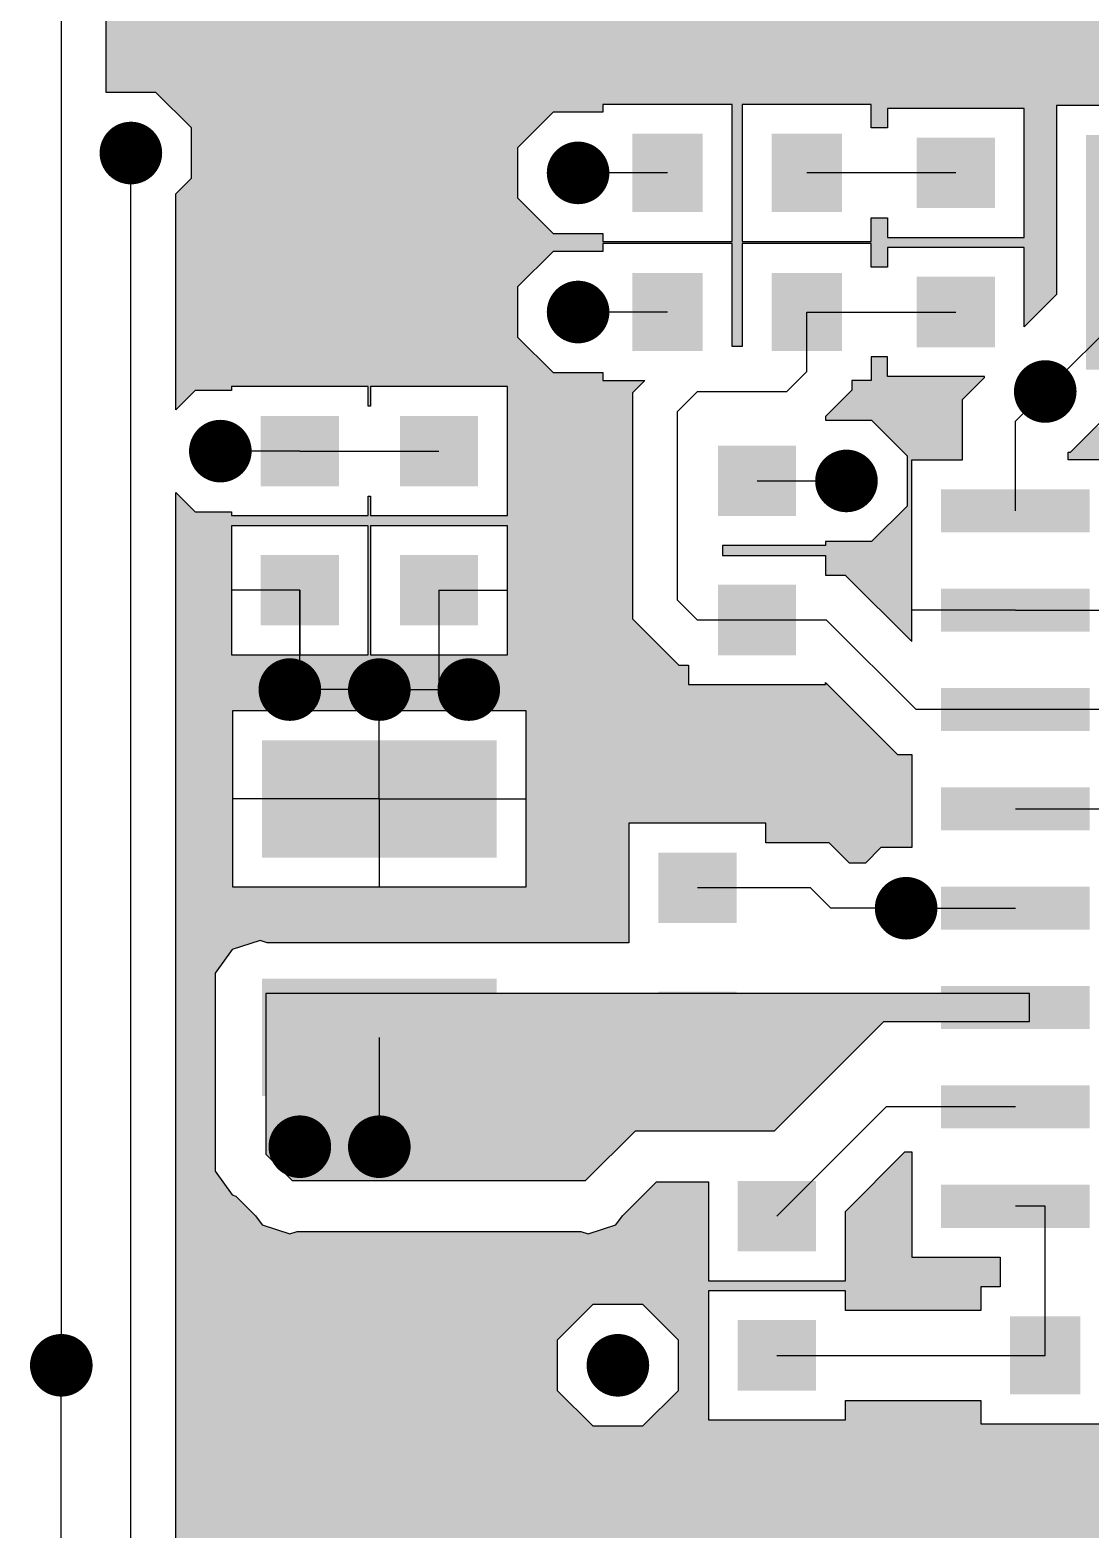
# Model space of a CAD drawing. Extents: x 295 to 953, y 10 to 290.
# Drawn here: x 587.59 to 609.94, y 120.1 to 151.72 of the extents above; entities that cross this region are included whole.
import ezdxf

# ---------------------------------------------------------------- set-up
doc = ezdxf.new("R2010")
doc.units = 0
doc.header["$LTSCALE"] = 5
doc.header["$MEASUREMENT"] = 0
doc.layers.get('0').update_dxf_attribs({"linetype": 'CONTINUOUS', "lineweight": 25})
doc.layers.add('L1-TOP_GBR', color=7, linetype='CONTINUOUS')

msp = doc.modelspace()

# ---------------------------------------------------------------- linework, layer by layer
at = {"const_width": 0.66}
for points in [[(589.387, 149.122, 1), (590.047, 149.122, 1)], [(598.816, 148.703, 1), (599.476, 148.703, 1)], [(598.816, 145.769, 1), (599.476, 145.769, 1)], [(608.665, 144.093, 1), (609.325, 144.093, 1)], [(591.273, 142.836, 1), (591.933, 142.836, 1)], [(604.474, 142.207, 1), (605.134, 142.207, 1)], [(592.739, 137.807, 1), (593.399, 137.807, 1)], [(594.625, 137.807, 1), (595.285, 137.807, 1)], [(596.511, 137.807, 1), (597.171, 137.807, 1)], [(605.732, 133.196, 1), (606.392, 133.196, 1)], [(592.949, 128.167, 1), (593.609, 128.167, 1)], [(594.625, 128.167, 1), (595.285, 128.167, 1)], [(587.92, 123.557, 1), (588.58, 123.557, 1)], [(599.655, 123.557, 1), (600.315, 123.557, 1)]]:
    msp.add_lwpolyline(points, format="xyb", close=True, dxfattribs=at)
for points in [[(601.775, 149.528), (601.775, 147.878), (600.29, 149.528), (600.29, 147.878)], [(604.709, 149.528), (604.709, 147.878), (603.224, 149.528), (603.224, 147.878)], [(607.934, 149.446), (607.934, 147.961), (606.284, 149.446), (606.284, 147.961)], [(612.328, 149.502), (612.328, 144.552), (609.853, 149.502), (609.853, 144.552)], [(601.775, 146.595), (601.775, 144.945), (600.29, 146.595), (600.29, 144.945)], [(604.709, 146.595), (604.709, 144.945), (603.224, 146.595), (603.224, 144.945)], [(607.934, 146.512), (607.934, 145.027), (606.284, 146.512), (606.284, 145.027)], [(594.104, 143.578), (594.104, 142.093), (592.454, 143.578), (592.454, 142.093)], [(597.038, 143.578), (597.038, 142.093), (595.388, 143.578), (595.388, 142.093)], [(603.743, 142.95), (603.743, 141.465), (602.093, 142.95), (602.093, 141.465)], [(609.934, 142.032), (609.934, 141.125), (606.799, 142.032), (606.799, 141.125)], [(594.104, 140.645), (594.104, 139.16), (592.454, 140.645), (592.454, 139.16)], [(597.038, 140.645), (597.038, 139.16), (595.388, 140.645), (595.388, 139.16)], [(603.743, 140.016), (603.743, 138.531), (602.093, 140.016), (602.093, 138.531)], [(609.934, 139.937), (609.934, 139.029), (606.799, 139.937), (606.799, 139.029)], [(609.934, 137.841), (609.934, 136.934), (606.799, 137.841), (606.799, 136.934)], [(597.43, 136.739), (597.43, 134.264), (592.48, 136.739), (592.48, 134.264)], [(609.934, 135.746), (609.934, 134.838), (606.799, 135.746), (606.799, 134.838)], [(602.486, 134.371), (602.486, 132.886), (600.836, 134.371), (600.836, 132.886)], [(609.934, 133.65), (609.934, 132.743), (606.799, 133.65), (606.799, 132.743)], [(597.43, 131.71), (597.43, 129.235), (592.48, 131.71), (592.48, 129.235)], [(609.934, 131.555), (609.934, 130.647), (606.799, 131.555), (606.799, 130.647)], [(602.486, 131.438), (602.486, 129.953), (600.836, 131.438), (600.836, 129.953)], [(609.934, 129.459), (609.934, 128.552), (606.799, 129.459), (606.799, 128.552)], [(604.162, 127.443), (604.162, 125.958), (602.512, 127.443), (602.512, 125.958)], [(609.934, 127.364), (609.934, 126.456), (606.799, 127.364), (606.799, 126.456)], [(609.738, 124.592), (609.738, 122.942), (608.253, 124.592), (608.253, 122.942)], [(604.162, 124.509), (604.162, 123.024), (602.512, 124.509), (602.512, 123.024)]]:
    msp.add_solid(points)
at = {"layer": 'L1-TOP_GBR'}
for p, q in [((588.25, 156.666), (588.25, 123.557)), ((589.199, 150.401), (589.199, 155.585)), ((590.246, 150.401), (589.199, 150.401)), ((590.995, 149.652), (590.246, 150.401)), ((598.617, 149.982), (597.868, 149.233)), ((599.671, 149.982), (598.617, 149.982)), ((599.671, 150.147), (599.671, 149.982)), ((602.394, 150.147), (599.671, 150.147)), ((602.394, 147.259), (602.394, 150.147)), ((602.605, 150.147), (602.605, 147.259)), ((605.327, 150.147), (602.605, 150.147)), ((605.327, 149.652), (605.327, 150.147)), ((605.666, 150.064), (605.666, 149.652)), ((608.553, 150.064), (605.666, 150.064)), ((608.553, 147.342), (608.553, 150.064)), ((609.234, 150.121), (609.234, 146.141)), ((612.947, 150.121), (609.234, 150.121)), ((590.995, 148.593), (590.995, 149.652)), ((605.666, 149.652), (605.327, 149.652)), ((597.868, 149.233), (597.868, 148.174)), ((589.717, 117.69), (589.717, 149.122)), ((590.665, 148.263), (590.995, 148.593)), ((601.032, 148.703), (599.146, 148.703)), ((607.109, 148.703), (603.966, 148.703)), ((590.665, 143.707), (590.665, 148.263)), ((597.868, 148.174), (598.617, 147.424)), ((605.327, 147.754), (605.666, 147.754)), ((605.327, 147.259), (605.327, 147.754)), ((605.666, 147.754), (605.666, 147.342)), ((598.617, 147.424), (599.671, 147.424)), ((599.671, 147.424), (599.671, 147.259)), ((605.666, 147.342), (608.553, 147.342)), ((598.617, 147.048), (597.868, 146.299)), ((599.671, 147.048), (598.617, 147.048)), ((599.671, 147.259), (602.394, 147.259)), ((599.671, 147.213), (599.671, 147.048)), ((602.394, 147.213), (599.671, 147.213)), ((602.394, 145.042), (602.394, 147.213)), ((602.605, 147.259), (605.327, 147.259)), ((602.605, 147.213), (602.605, 145.042)), ((605.327, 147.213), (602.605, 147.213)), ((605.327, 146.718), (605.327, 147.213)), ((605.666, 147.131), (605.666, 146.718)), ((608.553, 147.131), (605.666, 147.131)), ((608.553, 145.459), (608.553, 147.131)), ((605.666, 146.718), (605.327, 146.718)), ((597.868, 146.299), (597.868, 145.24)), ((609.234, 146.141), (608.553, 145.459)), ((608.995, 144.093), (611.091, 146.189)), ((601.032, 145.769), (599.146, 145.769)), ((603.966, 145.769), (607.109, 145.769)), ((603.966, 144.512), (603.966, 145.769)), ((597.868, 145.24), (598.617, 144.491)), ((602.605, 145.042), (602.394, 145.042)), ((605.327, 144.821), (605.327, 144.326)), ((605.666, 144.821), (605.327, 144.821)), ((605.666, 144.408), (605.666, 144.821)), ((598.617, 144.491), (599.671, 144.491)), ((599.671, 144.491), (599.671, 144.326)), ((603.966, 144.512), (603.547, 144.093)), ((591.835, 144.197), (591.835, 144.115)), ((594.723, 144.197), (591.835, 144.197)), ((594.723, 143.785), (594.723, 144.197)), ((594.769, 144.197), (594.769, 143.785)), ((597.656, 144.197), (594.769, 144.197)), ((597.656, 141.475), (597.656, 144.197)), ((599.671, 144.326), (600.552, 144.326)), ((600.552, 144.326), (600.293, 144.067)), ((604.915, 144.326), (604.915, 144.119)), ((605.327, 144.326), (604.915, 144.326)), ((607.716, 144.408), (605.666, 144.408)), ((607.253, 143.926), (607.716, 144.39)), ((607.716, 144.39), (607.716, 144.408)), ((591.073, 144.115), (590.665, 143.707)), ((591.835, 144.115), (591.073, 144.115)), ((600.293, 144.067), (600.293, 139.3)), ((601.661, 144.093), (601.242, 143.674)), ((601.661, 144.093), (603.547, 144.093)), ((604.915, 144.119), (604.362, 143.567)), ((607.253, 142.651), (607.253, 143.926)), ((608.995, 144.093), (608.367, 143.464)), ((609.525, 142.814), (610.644, 143.933)), ((594.769, 143.785), (594.723, 143.785)), ((601.242, 139.693), (601.242, 143.674)), ((604.362, 143.567), (604.362, 143.486)), ((604.362, 143.486), (605.334, 143.486)), ((605.334, 143.486), (606.083, 142.737)), ((608.367, 141.578), (608.367, 143.464)), ((593.279, 142.836), (591.603, 142.836)), ((593.279, 142.836), (596.213, 142.836)), ((606.083, 142.737), (606.083, 141.678)), ((606.18, 142.651), (607.253, 142.651)), ((606.18, 138.82), (606.18, 142.651)), ((609.48, 142.814), (609.525, 142.814)), ((609.48, 142.651), (609.48, 142.814)), ((610.553, 142.651), (609.48, 142.651)), ((590.665, 141.965), (591.073, 141.557)), ((590.665, 118.549), (590.665, 141.965)), ((602.918, 142.207), (604.804, 142.207)), ((594.723, 141.887), (594.769, 141.887)), ((594.723, 141.475), (594.723, 141.887)), ((594.769, 141.887), (594.769, 141.475)), ((606.083, 141.678), (605.334, 140.928)), ((591.073, 141.557), (591.835, 141.557)), ((591.835, 141.557), (591.835, 141.475)), ((591.835, 141.475), (594.723, 141.475)), ((594.769, 141.475), (597.656, 141.475)), ((591.835, 141.263), (591.835, 138.541)), ((594.723, 141.263), (591.835, 141.263)), ((594.723, 138.541), (594.723, 141.263)), ((594.769, 141.263), (594.769, 138.541)), ((597.656, 141.263), (594.769, 141.263)), ((597.656, 138.541), (597.656, 141.263)), ((602.191, 140.846), (602.191, 140.635)), ((604.362, 140.846), (602.191, 140.846)), ((604.362, 140.928), (604.362, 140.846)), ((605.334, 140.928), (604.362, 140.928)), ((602.191, 140.635), (604.362, 140.635)), ((604.362, 140.635), (604.362, 140.222)), ((604.362, 140.222), (604.778, 140.222)), ((604.778, 140.222), (606.18, 138.82)), ((593.279, 139.902), (591.835, 139.902)), ((593.279, 139.902), (593.279, 138.541)), ((593.279, 137.807), (593.279, 139.902)), ((596.213, 139.902), (596.213, 138.541)), ((596.213, 139.902), (597.656, 139.902)), ((596.213, 139.902), (596.213, 137.807)), ((601.242, 139.693), (601.661, 139.273)), ((608.367, 139.483), (606.18, 139.483)), ((608.367, 139.483), (606.18, 139.483)), ((608.367, 139.483), (610.553, 139.483)), ((608.367, 139.483), (610.553, 139.483)), ((608.367, 139.483), (611.51, 139.483)), ((600.293, 139.3), (601.268, 138.325)), ((602.918, 139.273), (601.661, 139.273)), ((604.385, 139.273), (602.918, 139.273)), ((604.385, 139.273), (606.271, 137.387)), ((591.835, 138.541), (594.723, 138.541)), ((594.769, 138.541), (597.656, 138.541)), ((601.268, 138.325), (601.475, 138.325)), ((601.475, 138.325), (601.475, 137.912)), ((601.475, 137.912), (604.362, 137.912)), ((604.362, 137.955), (605.878, 136.439)), ((604.362, 137.912), (604.362, 137.955)), ((593.279, 137.807), (593.069, 137.807)), ((594.955, 137.807), (593.279, 137.807)), ((594.955, 137.807), (596.213, 137.807)), ((594.955, 135.502), (594.955, 137.807)), ((596.841, 137.807), (596.213, 137.807)), ((591.862, 137.358), (591.862, 133.645)), ((598.049, 137.358), (591.862, 137.358)), ((594.955, 135.502), (594.955, 137.358)), ((598.049, 133.645), (598.049, 137.358)), ((608.367, 137.387), (606.271, 137.387)), ((613.186, 137.387), (608.367, 137.387)), ((605.878, 136.439), (606.18, 136.439)), ((606.18, 136.439), (606.18, 134.475)), ((594.955, 135.502), (591.862, 135.502)), ((594.955, 135.502), (594.955, 133.645)), ((594.955, 135.502), (598.049, 135.502)), ((600.217, 134.99), (600.217, 132.469)), ((603.105, 134.99), (600.217, 134.99)), ((603.105, 134.578), (603.105, 134.99)), ((608.367, 135.292), (611.51, 135.292)), ((604.438, 134.578), (603.105, 134.578)), ((604.87, 134.145), (604.438, 134.578)), ((605.532, 134.475), (605.202, 134.145)), ((606.18, 134.475), (605.532, 134.475)), ((605.202, 134.145), (604.87, 134.145)), ((591.862, 133.645), (598.049, 133.645)), ((604.045, 133.629), (601.661, 133.629)), ((604.045, 133.629), (604.478, 133.196)), ((606.062, 133.196), (604.478, 133.196)), ((606.062, 133.196), (608.367, 133.196)), ((592.441, 132.518), (591.855, 132.327)), ((592.591, 132.469), (592.441, 132.518)), ((600.217, 132.469), (592.591, 132.469)), ((591.855, 132.327), (591.492, 131.829)), ((591.492, 131.829), (591.492, 127.649)), ((592.565, 131.396), (592.565, 128.009)), ((608.662, 131.396), (592.565, 131.396)), ((608.662, 130.806), (608.662, 131.396)), ((603.286, 128.501), (605.591, 130.806)), ((605.591, 130.806), (608.662, 130.806)), ((594.955, 130.472), (594.955, 128.167)), ((603.337, 126.7), (605.642, 129.006)), ((608.367, 129.006), (605.642, 129.006)), ((599.305, 127.453), (600.353, 128.501)), ((600.353, 128.501), (603.286, 128.501)), ((604.781, 126.803), (606.035, 128.057)), ((606.035, 128.057), (606.18, 128.057)), ((606.18, 128.057), (606.18, 125.838)), ((592.565, 128.009), (593.121, 127.453)), ((591.492, 127.649), (591.855, 127.151)), ((593.121, 127.453), (599.305, 127.453)), ((600.08, 126.71), (600.796, 127.428)), ((600.796, 127.428), (601.894, 127.428)), ((601.894, 127.428), (601.894, 125.339)), ((591.855, 127.151), (591.931, 127.126)), ((591.931, 127.126), (592.347, 126.71)), ((604.781, 125.339), (604.781, 126.803)), ((608.995, 126.91), (608.367, 126.91)), ((608.995, 123.767), (608.995, 126.91)), ((592.347, 126.71), (592.484, 126.522)), ((592.484, 126.522), (593.069, 126.331)), ((599.356, 126.331), (599.942, 126.522)), ((599.942, 126.522), (600.08, 126.71)), ((593.069, 126.331), (593.22, 126.38)), ((593.22, 126.38), (599.206, 126.38)), ((599.206, 126.38), (599.356, 126.331)), ((606.18, 125.838), (608.047, 125.838)), ((608.047, 125.838), (608.047, 125.21)), ((601.894, 125.339), (604.781, 125.339)), ((607.634, 125.21), (607.634, 124.716)), ((608.047, 125.21), (607.634, 125.21)), ((601.894, 125.128), (601.894, 122.406)), ((604.781, 125.128), (601.894, 125.128)), ((604.781, 124.716), (604.781, 125.128)), ((599.455, 124.836), (598.706, 124.087)), ((600.514, 124.836), (599.455, 124.836)), ((601.263, 124.087), (600.514, 124.836)), ((607.634, 124.716), (604.781, 124.716)), ((598.706, 124.087), (598.706, 123.028)), ((601.263, 123.028), (601.263, 124.087)), ((603.337, 123.767), (608.995, 123.767)), ((588.25, 113.875), (588.25, 123.557)), ((598.706, 123.028), (599.455, 122.278)), ((600.514, 122.278), (601.263, 123.028)), ((604.781, 122.818), (607.634, 122.818)), ((604.781, 122.406), (604.781, 122.818)), ((607.634, 122.818), (607.634, 122.323)), ((601.894, 122.406), (604.781, 122.406)), ((599.455, 122.278), (600.514, 122.278)), ((607.634, 122.323), (610.357, 122.323))]:
    msp.add_line(p, q, dxfattribs=at)
for points in [[(589.199, 150.401), (589.199, 152.035), (650.376, 150.401), (650.376, 152.035)], [(590.5, 150.147), (590.246, 150.401), (650.376, 150.147), (650.376, 150.401)], [(590.665, 149.982), (590.5, 150.147), (599.671, 149.982), (599.671, 150.147)], [(590.5, 150.147), (590.5, 150.147), (599.671, 150.147), (602.394, 150.147)], [(590.995, 149.652), (590.665, 149.982), (598.287, 149.652), (598.617, 149.982)], [(590.665, 149.982), (590.665, 149.982), (598.617, 149.982), (599.671, 149.982)], [(602.394, 147.259), (602.394, 150.147), (602.605, 147.259), (602.605, 150.147)], [(602.394, 150.147), (602.394, 150.147), (602.605, 150.147), (605.327, 150.147)], [(605.327, 150.121), (605.327, 150.147), (650.376, 150.121), (650.376, 150.147)], [(605.327, 150.064), (605.327, 150.121), (609.234, 150.064), (609.234, 150.121)], [(605.327, 150.121), (605.327, 150.121), (609.234, 150.121), (612.947, 150.121)], [(605.327, 149.652), (605.327, 150.064), (605.666, 149.652), (605.666, 150.064)], [(605.327, 150.064), (605.327, 150.064), (605.666, 150.064), (608.553, 150.064)], [(608.553, 147.342), (608.553, 150.064), (609.234, 147.342), (609.234, 150.064)], [(590.995, 149.233), (590.995, 149.652), (597.868, 149.233), (598.287, 149.652)], [(590.995, 148.593), (590.995, 149.233), (597.868, 148.593), (597.868, 149.233)], [(590.665, 148.263), (590.995, 148.593), (597.868, 148.263), (597.868, 148.593)], [(590.665, 148.174), (590.665, 148.263), (597.868, 148.174), (597.868, 148.263)], [(590.665, 147.424), (590.665, 148.174), (598.617, 147.424), (597.868, 148.174)], [(605.327, 147.342), (605.327, 147.754), (605.666, 147.342), (605.666, 147.754)], [(605.327, 147.754), (605.327, 147.754), (605.666, 147.754), (605.327, 147.754)], [(590.665, 147.259), (590.665, 147.424), (599.671, 147.259), (599.671, 147.424)], [(590.665, 147.424), (590.665, 147.424), (599.671, 147.424), (598.617, 147.424)], [(605.327, 147.259), (605.327, 147.342), (609.234, 147.259), (609.234, 147.342)], [(590.665, 147.213), (590.665, 147.259), (609.234, 147.213), (609.234, 147.259)], [(590.665, 147.048), (590.665, 147.213), (599.671, 147.048), (599.671, 147.213)], [(590.665, 147.213), (590.665, 147.213), (599.671, 147.213), (602.394, 147.213)], [(590.665, 146.299), (590.665, 147.048), (597.868, 146.299), (598.617, 147.048)], [(590.665, 147.048), (590.665, 147.048), (598.617, 147.048), (599.671, 147.048)], [(602.394, 145.042), (602.394, 147.213), (602.605, 145.042), (602.605, 147.213)], [(602.394, 147.213), (602.394, 147.213), (602.605, 147.213), (605.327, 147.213)], [(605.327, 147.131), (605.327, 147.213), (609.234, 147.131), (609.234, 147.213)], [(605.327, 146.718), (605.327, 147.131), (605.666, 146.718), (605.666, 147.131)], [(605.327, 147.131), (605.327, 147.131), (605.666, 147.131), (608.553, 147.131)], [(608.553, 146.141), (608.553, 147.131), (609.234, 146.141), (609.234, 147.131)], [(590.665, 145.24), (590.665, 146.299), (597.868, 145.24), (597.868, 146.299)], [(608.553, 145.459), (608.553, 146.141), (608.553, 145.459), (609.234, 146.141)], [(590.665, 145.058), (590.665, 145.24), (598.049, 145.058), (597.868, 145.24)], [(590.665, 144.491), (590.665, 145.058), (598.617, 144.491), (598.049, 145.058)], [(605.327, 144.408), (605.327, 144.821), (605.666, 144.408), (605.666, 144.821)], [(605.327, 144.821), (605.327, 144.821), (605.666, 144.821), (605.327, 144.821)], [(590.665, 144.326), (590.665, 144.491), (599.671, 144.326), (599.671, 144.491)], [(590.665, 144.491), (590.665, 144.491), (599.671, 144.491), (598.617, 144.491)], [(590.665, 144.197), (590.665, 144.326), (600.424, 144.197), (600.552, 144.326)], [(590.665, 144.326), (590.665, 144.326), (600.552, 144.326), (599.671, 144.326)], [(590.665, 144.115), (590.665, 144.197), (591.835, 144.115), (591.835, 144.197)], [(590.665, 144.197), (590.665, 144.197), (591.835, 144.197), (594.723, 144.197)], [(594.723, 143.785), (594.723, 144.197), (594.769, 143.785), (594.769, 144.197)], [(594.723, 144.197), (594.723, 144.197), (594.769, 144.197), (597.656, 144.197)], [(597.656, 144.067), (597.656, 144.197), (600.293, 144.067), (600.424, 144.197)], [(604.915, 144.119), (604.915, 144.326), (607.446, 144.119), (607.652, 144.326)], [(605.327, 144.39), (605.327, 144.408), (607.716, 144.39), (607.716, 144.408)], [(605.327, 144.408), (605.327, 144.408), (607.716, 144.408), (605.666, 144.408)], [(605.327, 144.326), (605.327, 144.39), (607.652, 144.326), (607.716, 144.39)], [(590.665, 143.707), (590.665, 144.115), (590.665, 143.707), (591.073, 144.115)], [(590.665, 144.115), (590.665, 144.115), (591.073, 144.115), (591.835, 144.115)], [(597.657, 141.475), (597.656, 144.067), (600.293, 141.475), (600.293, 144.067)], [(604.362, 143.567), (604.722, 143.926), (607.253, 143.567), (607.253, 143.926)], [(604.722, 143.926), (604.915, 144.119), (607.253, 143.926), (607.446, 144.119)], [(604.362, 143.486), (604.362, 143.567), (607.253, 143.486), (607.253, 143.567)], [(606.083, 142.737), (605.334, 143.486), (607.253, 142.737), (607.253, 143.486)], [(609.734, 143.024), (610.064, 143.354), (619.153, 143.024), (618.823, 143.354)], [(609.525, 142.814), (609.734, 143.024), (619.153, 142.814), (619.153, 143.024)], [(606.083, 142.651), (606.083, 142.737), (607.253, 142.651), (607.253, 142.737)], [(606.083, 141.678), (606.083, 142.651), (606.18, 141.678), (606.18, 142.651)], [(606.083, 142.651), (606.083, 142.651), (606.18, 142.651), (607.253, 142.651)], [(609.48, 142.651), (609.48, 142.814), (619.153, 142.651), (619.153, 142.814)], [(590.665, 141.557), (590.665, 141.965), (591.073, 141.557), (590.665, 141.965)], [(594.723, 141.475), (594.723, 141.887), (594.769, 141.475), (594.769, 141.887)], [(594.723, 141.887), (594.723, 141.887), (594.769, 141.887), (594.723, 141.887)], [(605.334, 140.928), (606.083, 141.678), (606.18, 140.928), (606.18, 141.678)], [(590.665, 141.475), (590.665, 141.557), (591.835, 141.475), (591.835, 141.557)], [(590.665, 141.557), (590.665, 141.557), (591.835, 141.557), (591.073, 141.557)], [(590.665, 141.263), (590.665, 141.475), (600.293, 141.263), (600.293, 141.475)], [(590.665, 138.541), (590.665, 141.263), (591.835, 138.541), (591.835, 141.263)], [(590.665, 141.263), (590.665, 141.263), (591.835, 141.263), (594.723, 141.263)], [(594.723, 138.541), (594.723, 141.263), (594.769, 138.541), (594.769, 141.263)], [(594.723, 141.263), (594.723, 141.263), (594.769, 141.263), (597.656, 141.263)], [(597.656, 139.3), (597.656, 141.263), (600.293, 139.3), (600.293, 141.263)], [(602.191, 140.635), (602.191, 140.846), (606.18, 140.635), (606.18, 140.846)], [(604.362, 140.846), (604.362, 140.928), (606.18, 140.846), (606.18, 140.928)], [(604.362, 140.222), (604.362, 140.635), (606.18, 140.222), (606.18, 140.635)], [(606.18, 138.82), (604.778, 140.222), (606.18, 138.82), (606.18, 140.222)], [(597.656, 138.541), (597.656, 139.3), (601.052, 138.541), (600.293, 139.3)], [(590.665, 138.325), (590.665, 138.541), (601.268, 138.325), (601.052, 138.541)], [(590.665, 137.912), (590.665, 138.325), (601.475, 137.912), (601.475, 138.325)], [(590.665, 138.325), (590.665, 138.325), (601.475, 138.325), (601.268, 138.325)], [(590.665, 137.358), (590.665, 137.912), (604.959, 137.358), (604.405, 137.912)], [(604.362, 137.912), (604.362, 137.955), (604.405, 137.912), (604.362, 137.955)], [(590.665, 133.645), (590.665, 137.358), (591.862, 133.645), (591.862, 137.358)], [(590.665, 137.358), (590.665, 137.358), (591.862, 137.358), (598.049, 137.358)], [(598.049, 136.439), (598.049, 137.358), (605.878, 136.439), (604.959, 137.358)], [(598.049, 134.99), (598.049, 136.439), (606.18, 134.99), (606.18, 136.439)], [(598.049, 136.439), (598.049, 136.439), (606.18, 136.439), (605.878, 136.439)], [(598.049, 133.645), (598.049, 134.99), (600.217, 133.645), (600.217, 134.99)], [(598.049, 134.99), (598.049, 134.99), (600.217, 134.99), (603.105, 134.99)], [(603.105, 134.578), (603.105, 134.99), (606.18, 134.578), (606.18, 134.99)], [(604.54, 134.475), (604.438, 134.578), (606.18, 134.475), (606.18, 134.578)], [(604.87, 134.145), (604.54, 134.475), (605.202, 134.145), (605.532, 134.475)], [(604.54, 134.475), (604.54, 134.475), (605.532, 134.475), (606.18, 134.475)], [(590.665, 132.518), (590.665, 133.645), (600.217, 132.518), (600.217, 133.645)], [(590.665, 132.327), (590.665, 132.518), (591.855, 132.327), (592.441, 132.518)], [(592.591, 132.469), (592.441, 132.518), (600.217, 132.469), (600.217, 132.518)], [(590.665, 131.829), (590.665, 132.327), (591.492, 131.829), (591.855, 132.327)], [(590.665, 127.649), (590.665, 131.829), (591.492, 127.649), (591.492, 131.829)], [(592.565, 130.806), (592.565, 131.396), (608.662, 130.806), (608.662, 131.396)], [(592.565, 131.396), (592.565, 131.396), (608.662, 131.396), (592.565, 131.396)], [(592.565, 128.501), (592.565, 130.806), (603.286, 128.501), (605.591, 130.806)], [(592.565, 130.806), (592.565, 130.806), (605.591, 130.806), (608.662, 130.806)], [(592.565, 128.009), (592.565, 128.501), (599.861, 128.009), (600.353, 128.501)], [(592.565, 128.501), (592.565, 128.501), (600.353, 128.501), (603.286, 128.501)], [(604.781, 126.803), (606.035, 128.057), (606.18, 126.803), (606.18, 128.057)], [(606.035, 128.057), (606.035, 128.057), (606.18, 128.057), (606.035, 128.057)], [(593.121, 127.453), (592.565, 128.009), (599.305, 127.453), (599.861, 128.009)], [(590.665, 127.151), (590.665, 127.649), (591.855, 127.151), (591.492, 127.649)], [(600.514, 127.146), (600.796, 127.428), (601.894, 127.146), (601.894, 127.428)], [(600.796, 127.428), (600.796, 127.428), (601.894, 127.428), (600.796, 127.428)], [(590.665, 127.126), (590.665, 127.151), (591.931, 127.126), (591.855, 127.151)], [(590.665, 126.71), (590.665, 127.126), (592.347, 126.71), (591.931, 127.126)], [(600.08, 126.71), (600.514, 127.146), (601.894, 126.71), (601.894, 127.146)], [(604.781, 125.838), (604.781, 126.803), (606.18, 125.838), (606.18, 126.803)], [(590.665, 126.522), (590.665, 126.71), (592.484, 126.522), (592.347, 126.71)], [(590.665, 126.331), (590.665, 126.522), (593.069, 126.331), (592.484, 126.522)], [(599.356, 126.331), (599.942, 126.522), (601.894, 126.331), (601.894, 126.522)], [(599.942, 126.522), (600.08, 126.71), (601.894, 126.522), (601.894, 126.71)], [(590.665, 125.339), (590.665, 126.331), (601.894, 125.339), (601.894, 126.331)], [(593.069, 126.331), (593.22, 126.38), (599.356, 126.331), (599.206, 126.38)], [(593.22, 126.38), (593.22, 126.38), (597.656, 126.38), (593.22, 126.38)], [(604.781, 125.837), (604.781, 125.838), (608.047, 125.837), (606.18, 125.838)], [(604.781, 125.339), (604.781, 125.837), (608.046, 125.339), (608.047, 125.837)], [(590.665, 125.21), (590.665, 125.339), (608.046, 125.21), (608.046, 125.339)], [(590.665, 125.128), (590.665, 125.21), (607.634, 125.128), (607.634, 125.21)], [(590.665, 125.21), (590.665, 125.21), (607.634, 125.21), (608.046, 125.21)], [(590.665, 124.836), (590.665, 125.128), (601.894, 124.836), (601.894, 125.128)], [(590.665, 125.128), (590.665, 125.128), (601.894, 125.128), (604.781, 125.128)], [(604.781, 124.716), (604.781, 125.128), (607.634, 124.716), (607.634, 125.128)], [(590.665, 124.087), (590.665, 124.836), (598.706, 124.087), (599.455, 124.836)], [(590.665, 124.836), (590.665, 124.836), (599.455, 124.836), (600.514, 124.836)], [(601.263, 124.087), (600.514, 124.836), (601.894, 124.087), (601.894, 124.836)], [(590.665, 123.028), (590.665, 124.087), (598.706, 123.028), (598.706, 124.087)], [(601.263, 123.028), (601.263, 124.087), (601.894, 123.028), (601.894, 124.087)], [(590.665, 122.278), (590.665, 123.028), (599.455, 122.278), (598.706, 123.028)], [(600.641, 122.406), (601.263, 123.028), (601.894, 122.406), (601.894, 123.028)], [(604.781, 122.406), (604.781, 122.818), (607.634, 122.406), (607.634, 122.818)], [(604.781, 122.818), (604.781, 122.818), (607.634, 122.818), (605.327, 122.818)], [(604.781, 122.818), (604.781, 122.818), (605.327, 122.818), (604.781, 122.818)], [(600.559, 122.323), (600.641, 122.405), (607.634, 122.323), (607.634, 122.405)], [(600.641, 122.405), (600.641, 122.406), (602.394, 122.405), (601.894, 122.406)], [(602.394, 122.405), (604.781, 122.406), (607.634, 122.405), (607.634, 122.406)], [(590.665, 121.351), (590.665, 122.278), (610.65, 121.351), (610.65, 122.278)], [(600.514, 122.278), (600.559, 122.323), (610.65, 122.278), (610.65, 122.323)], [(600.559, 122.323), (600.559, 122.323), (610.65, 122.323), (610.568, 122.323)], [(590.665, 120.602), (590.665, 121.351), (611.399, 120.602), (610.65, 121.351)], [(590.665, 118.714), (590.665, 120.602), (650.376, 118.714), (650.376, 120.602)]]:
    msp.add_solid(points, dxfattribs=at)

doc.saveas('drawing.dxf')
